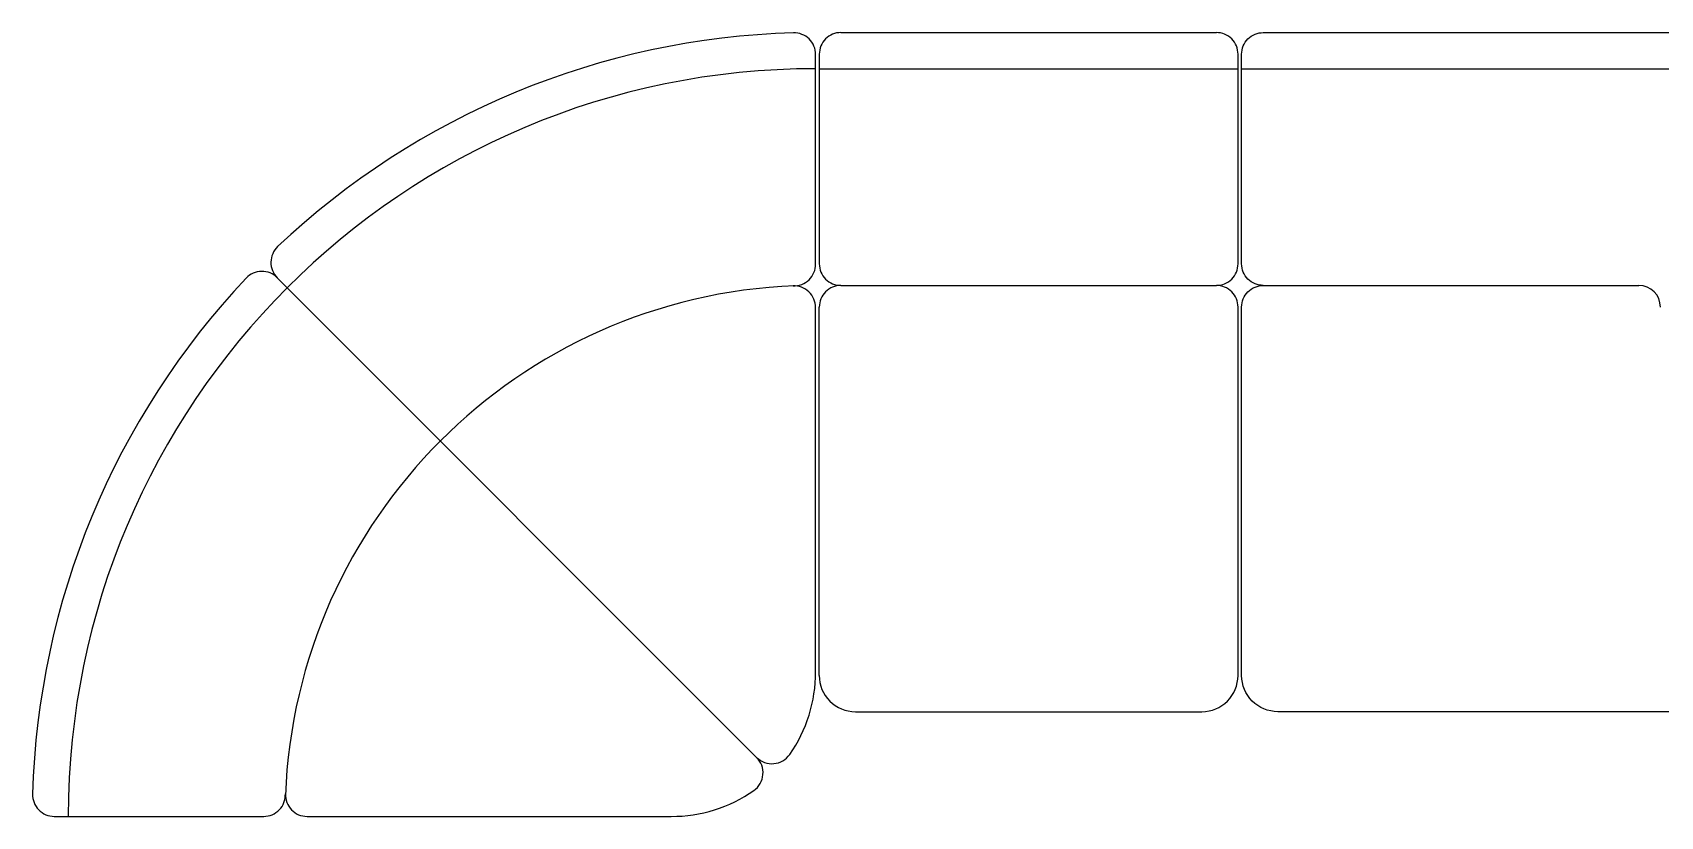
# Model space of a CAD drawing. Header units: inches. Extents: x 4.9 to 47.4, y 12.3 to 37.1.
# Drawn here: x 33.151 to 35.406, y 18.445 to 19.53 of the extents above; entities that cross this region are included whole.
import ezdxf

# ---------------------------------------------------------------- set-up
doc = ezdxf.new("R2010")
doc.units = ezdxf.units.IN
doc.header["$MEASUREMENT"] = 0
doc.layers.add('02', color=2, linetype='Continuous')

msp = doc.modelspace()

# ---------------------------------------------------------------- linework, layer by layer
at = {"layer": '02'}
for p, q in [((34.2706, 19.5296, -0.1), (34.7906, 19.5296, -0.1)), ((34.2406, 19.4796, -0.1), (34.8206, 19.4796, -0.1)), ((34.8256, 19.4796, -0.1), (35.5056, 19.4796, -0.1)), ((34.1539, 18.5263, -0.1), (33.4899, 19.1903, -0.1)), ((34.2706, 19.1796, -0.1), (34.7906, 19.1796, -0.1)), ((34.8556, 19.1796, -0.1), (35.3756, 19.1796, -0.1)), ((34.2406, 18.6396, -0.1), (34.2406, 19.1496, -0.1))]:
    msp.add_line(p, q, dxfattribs=at)
at = {"layer": '02', "elevation": -0.1}
for points in [[(34.2356, 19.209), (34.2356, 19.4992, 0.422568), (34.2048, 19.5292, 0.184171), (33.4905, 19.2333, 0.422568), (33.4899, 19.1903, 0.422568), (33.4469, 19.1897, 0.184171), (33.1511, 18.4755, 0.422568), (33.1811, 18.4446), (33.4712, 18.4446, 0.424419)], [(34.2406, 18.6396, 0.414214), (34.2906, 18.5896), (34.7706, 18.5896, 0.414214), (34.8206, 18.6396), (34.8206, 19.1496, 0.414214), (34.7906, 19.1796, 0.414214), (34.8206, 19.2096), (34.8206, 19.4996, 0.414214), (34.7906, 19.5296)], [(34.2706, 19.5296, 0.414214), (34.2406, 19.4996), (34.2406, 19.2096, 0.414214), (34.2706, 19.1796, 0.414214), (34.2406, 19.1496)], [(33.5013, 18.4759, 0.426737), (33.5313, 18.4446), (34.0356, 18.4446, 0.153181), (34.1499, 18.4804, 0.46718), (34.1539, 18.5263, 0.46718), (34.1998, 18.5304, 0.153181), (34.2356, 18.6446), (34.2356, 19.149, 0.426737), (34.2044, 19.1789, 0.425009), (34.2356, 19.2091)]]:
    msp.add_lwpolyline(points, format="xyb", dxfattribs=at)
msp.add_lwpolyline([(35.6056, 19.4296), (35.6056, 18.6396, -0.414214), (35.5556, 18.5896), (34.8756, 18.5896, -0.414214), (34.8256, 18.6396), (34.8256, 19.1496, -0.414214), (34.8556, 19.1796, -0.414214), (34.8256, 19.2096), (34.8256, 19.4996, -0.414214), (34.8556, 19.5296), (35.5056, 19.5296, -0.414214)], format="xyb", close=True, dxfattribs=at)
at = {"layer": '02'}
for centre, radius, start, end in [((34.2356, 18.4446, -0.1), 1.035, 90, 180), ((34.2356, 18.4446, -0.1), 0.735, 92.2475, 177.7525), ((35.3756, 19.1496, -0.1), 0.03, 0, 90), ((33.4712, 18.4746, -0.1), 0.03, 270, 2.1093)]:
    msp.add_arc(centre, radius, start, end, dxfattribs=at)

doc.saveas('drawing.dxf')
